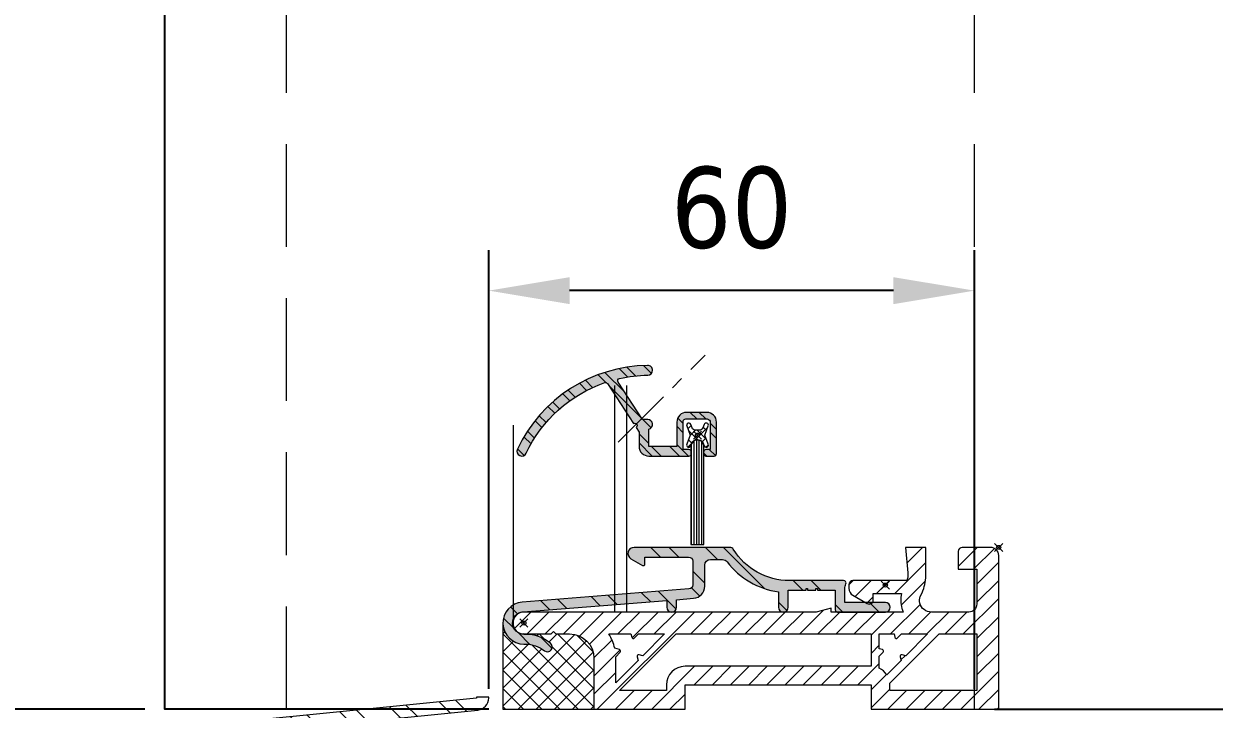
# Model space of a CAD drawing. Header units: millimetres. Extents: x -20000 to 230000, y -17405 to 24510.
# Drawn here: x 54967.6 to 55114.6, y -13906.3 to -13821.6 of the extents above; entities that cross this region are included whole.
import ezdxf

# ---------------------------------------------------------------- set-up
doc = ezdxf.new("R2010")
doc.units = ezdxf.units.MM
doc.header["$PDMODE"] = 35
doc.header["$PDSIZE"] = 0.5
doc.linetypes.add('AXES', pattern=[50.800000000000004, 31.75, -6.35, 6.35, -6.35])
doc.linetypes.add('CACHE', pattern=[9.524999999999999, 6.35, -3.175])
doc.layers.get('0').update_dxf_attribs({"lineweight": 13})
doc.layers.get('Defpoints').update_dxf_attribs({"true_color": 0xc2a584})
doc.layers.add('0 - Invisible', color=43, linetype='Continuous', lineweight=0, plot=False)
for name, color, linetype, lineweight in [('1 - Aluminium', 150, 'Continuous', 13), ('1 - Axe', 1, 'AXES', 0), ('1 - BETON', 251, 'Continuous', 25), ('1 - Cotation', 32, 'Continuous', 13), ('1 - INTERROMPU', 253, 'CACHE', 13), ('1 - Joint', 7, 'Continuous', 13), ('1 - Platre', 252, 'Continuous', 13), ('1 - PVC', 7, 'Continuous', 13), ('1 - Silicone', 40, 'Continuous', 13)]:
    doc.layers.add(name, color=color, linetype=linetype, lineweight=lineweight)
doc.layers.add('1 - Cache', color=7, linetype='Continuous', lineweight=0, true_color=0xffffff)
doc.styles.add('Texte Poralu', font='tahomabd.ttf')
doc.dimstyles.new('100 - 1000', dxfattribs={"dimtxt": 15, "dimasz": 15, "dimexe": 5, "dimexo": 2.5, "dimgap": 8, "dimtad": 1, "dimdec": 1, "dimtxsty": 'Texte Poralu', "dimcen": 10, "dimazin": 0, "dimtfac": 1, "dimtdec": 1, "dimtmove": 0, "dimatfit": 3, "dimfxl": 1, "dimarcsym": 0})
doc.dimstyles.new('30 - 1000', dxfattribs={"dimtxt": 10, "dimasz": 10, "dimexe": 5, "dimexo": 2.5, "dimgap": 5, "dimtad": 1, "dimdec": 1, "dimtxsty": 'Texte Poralu', "dimcen": 5, "dimazin": 0, "dimtfac": 1, "dimtdec": 1, "dimtmove": 0, "dimatfit": 3, "dimfxl": 1, "dimarcsym": 0})

# ---------------------------------------------------------------- blocks, each defined once
blk = doc.blocks.new('*D622')
at = {"layer": '1 - Cotation', "color": 0, "lineweight": -2, "transparency": 16777216}
for p, q in [((55030.50002455678, -12805.66835877718), (55350.00002455673, -12805.66835877718)), ((55345.00002455673, -12820.66835877718), (55345.00002455673, -13891.26779066062)), ((55087.50002455699, -13906.26779066062), (55350.00002455673, -13906.26779066062))]:
    blk.add_line(p, q, dxfattribs=at)
at = {"layer": '1 - Cotation', "color": 0, "transparency": 16777216}
for points in [[(55342.50002455673, -12820.66835877718), (55347.50002455673, -12820.66835877718), (55345.00002455673, -12805.66835877718)], [(55342.50002455673, -13891.26779066062), (55347.50002455673, -13891.26779066062), (55345.00002455673, -13906.26779066062)]]:
    blk.add_solid(points, dxfattribs=at)
at = {"layer": 'Defpoints', "color": 0, "transparency": 16777216}
for p in [(55028.00002455678, -12805.66835877718), (55085.00002455699, -13906.26779066062), (55345.00002455673, -13906.26779066062)]:
    blk.add_point(p, dxfattribs=at)
at = {"layer": '1 - Cotation', "color": 0, "transparency": 16777216, "insert": (55329.50002455673, -13355.96807471889), "char_height": 15, "attachment_point": 5, "rotation": 90, "style": 'Texte Poralu'}
blk.add_mtext('H', dxfattribs=at)
blk = doc.blocks.new('*U510')
at = {"layer": '1 - PVC'}
h = blk.add_hatch(dxfattribs=at)
h.set_pattern_fill('ANSI31', color=256, scale=0.5)
h.set_pattern_definition([(45, (-14881.66629587022, -22134.2231205837), (-1.122532015133644, 1.122532015133644), [])])
edge = h.paths.add_edge_path()
edge.add_line((0, 0), (0, 19))
edge.add_arc((-1, 19), 1, 0, 90)
edge.add_line((-1, 20), (-4.5, 20))
edge.add_arc((-4.500000000000909, 19.49999999999909), 0.5000000000009095, 89.99999999989578, 179.9999999998958)
edge.add_line((-5.000000000001819, 19.5), (-5.000000000001819, 17.29999999999927))
edge.add_line((-5.000000000001819, 17.29999999999927), (-2.700000000000728, 17.29999999999927))
edge.add_line((-2.700000000000728, 17.29999999999927), (-2.700000000000728, 13))
edge.add_arc((-3.700000000000728, 13), 1, -90, 0, ccw=False)
edge.add_line((-3.700000000000728, 12), (-8.311321888264501, 12))
edge.add_arc((-8.311321888265647, 13.50000000000042), 1.500000000000423, 195.7910797734419, 270.00000000004377, ccw=False)
edge.add_arc((-8.600000000001454, 13.41836086841853), 1.199999999999096, 154.9999999998792, 195.7910797733265, ccw=False)
edge.add_line((-9.687569344443546, 13.92550278250928), (-9.468461064816438, 14.39538200450988))
edge.add_arc((-13.99999999999867, 16.50847331321242), 4.999999999998673, 335.0000000000051, 360.0000000000121)
edge.add_line((-9, 16.50847331321347), (-9, 20))
edge.add_line((-9, 20), (-11.50000000000182, 20))
edge.add_line((-11.50000000000182, 20), (-11.22548085396193, 16.86223180263551))
edge.add_arc((-13.71596759919389, 16.64434244576804), 2.500000000002447, -17.321731380434073, 4.999999999956515, ccw=False)
edge.add_line((-11.32934774604655, 15.89999999999782), (-18.00000000000182, 15.89999999999782))
edge.add_arc((-18.00000000000182, 15.39999999999782), 0.5, 90, 180)
edge.add_line((-18.50000000000182, 15.39999999999782), (-18.50000000000182, 14.94337567297407))
edge.add_arc((-17.50000000000079, 14.94337567296957), 1.000000000001027, 179.9999999997419, 239.999999999966)
edge.add_line((-18.00000000000182, 14.07735026918454), (-16.25000000000909, 13.06698729810523))
edge.add_arc((-16.00000000000978, 13.49999999999864), 0.5000000000006858, 240.0000000001361, 360.0000000001559)
edge.add_line((-15.50000000000909, 13.5), (-15.50000000000909, 14.29999999999927))
edge.add_line((-15.50000000000909, 14.29999999999927), (-11.98713927107747, 14.29999999999927))
edge.add_arc((-8.60000000000309, 13.4183608684207), 3.499999999997839, 165.4102109208336, 195.7910797734453)
edge.add_arc((-8.311321888269568, 13.50000000000161), 3.7999999999967, 195.7910797734765, 203.2495625906344)
edge.add_line((-11.8027399382845, 12), (-14.99612715895091, 12))
edge.add_line((-14.99612715895091, 12), (-16.19612715895164, 12))
edge.add_line((-16.19612715895164, 12), (-20.70000000000073, 12))
edge.add_line((-20.70000000000073, 12), (-20.70000000000073, 12.4960407087674))
edge.add_line((-20.70000000000073, 12.4960407087674), (-22.55124912775864, 12))
edge.add_line((-22.55124912775864, 12), (-24.41727453154635, 12))
edge.add_line((-24.41727453154635, 12), (-53.00000000000182, 12))
edge.add_line((-53.00000000000182, 12), (-58.64999999999964, 12))
edge.add_arc((-58.64999999999873, 10.64999999999873), 1.350000000001273, 90.00000000003861, 180.0000000000386)
edge.add_arc((-58.65000000000101, 10.64999999999827), 1.349999999998992, 180.0000000000191, 270.0000000000582)
edge.add_line((-58.64999999999964, 9.299999999999272), (-55.30000000000109, 9.299999999999272))
edge.add_line((-55.30000000000109, 9.299999999999272), (-55, 9.599999999998545))
edge.add_line((-55, 9.599999999998545), (-54.70000000000073, 9.299999999999272))
edge.add_line((-54.70000000000073, 9.299999999999272), (-53.00000000000182, 9.299999999999272))
edge.add_arc((-53.00000000000216, 6.299999999998931), 3.000000000000341, 6.480149750132114e-12, 89.99999999999352, ccw=False)
edge.add_line((-50.00000000000182, 6.299999999999272), (-50, 0))
edge.add_line((-50, 0), (-38.75, 0))
edge.add_line((-38.75, 0), (-38.75, 3))
edge.add_line((-38.75, 3), (-15.75366354532889, 3))
edge.add_line((-15.75366354532889, 3), (-15.75366354532889, 0))
edge.add_line((-15.75366354532889, 0), (0, 0))
edge = h.paths.add_edge_path(flags=16)
edge.add_arc((-38.75000000000091, 2.999999999999091), 2.300000000000182, 89.99999999997735, 179.9999999999773)
edge.add_line((-41.05000000000109, 3), (-41.05000000000109, 2.299999999999272))
edge.add_line((-41.05000000000109, 2.299999999999272), (-46.86091270347788, 2.299999999999272))
edge.add_line((-46.86091270347788, 2.299999999999272), (-39.86091270347788, 9.299999999999272))
edge.add_line((-39.86091270347788, 9.299999999999272), (-15.75366354532889, 9.299999999999272))
edge.add_line((-15.75366354532889, 9.299999999999272), (-15.75366354532889, 5.299999999999272))
edge.add_line((-15.75366354532889, 5.299999999999272), (-38.75, 5.299999999999272))
edge = h.paths.add_edge_path(flags=16)
edge.add_line((-12.48695457369467, 8.80917109188158), (-11.99612566557516, 9.299999999999272))
edge.add_line((-11.99612566557516, 9.299999999999272), (-8.778789811178285, 9.299999999999272))
edge.add_line((-8.778789811178285, 9.299999999999272), (-11.48045287493005, 6.598336936247506))
edge.add_line((-11.48045287493005, 6.598336936247506), (-11.92659490358892, 6.717880332536879))
edge.add_arc((-11.97835871261077, 6.524695167279332), 0.2000000000000906, 74.99999999960788, 195.0000000003919)
edge.add_line((-12.17154387786832, 6.472931358257483), (-12.05200048158076, 6.026789329596795))
edge.add_line((-12.05200048158076, 6.026789329596795), (-13.82527213435969, 4.253517676817864))
edge.add_arc((-15.75366354532898, 2.999999999996012), 2.300000000001078, 33.02518883844211, 64.22853825951026)
edge.add_line((-14.75366354533071, 5.071231517718843), (-14.75366354533071, 6.542462120243727))
edge.add_line((-14.75366354533071, 6.542462120243727), (-14.26283463721302, 7.033291028361418))
edge.add_arc((-14.40425599345008, 7.174712384599895), 0.2000000000006509, 314.9999999997134, 435.0000000004596)
edge.add_line((-14.35249218443096, 7.367897549858753), (-14.75366354533071, 7.475391092040809))
edge.add_line((-14.75366354533071, 7.475391092040809), (-14.75366354533071, 9.299999999999272))
edge.add_line((-14.75366354533071, 9.299999999999272), (-12.92905463737225, 9.299999999999272))
edge.add_line((-12.92905463737225, 9.299999999999272), (-12.82156109519201, 8.89882863909952))
edge.add_arc((-12.62837592993297, 8.950592448119313), 0.2000000000009969, 194.9999999997125, 315.0000000001148)
edge = h.paths.add_edge_path(flags=16)
edge.add_line((-44.98329102836578, 8.80917109188158), (-44.49246212024809, 9.299999999999272))
edge.add_line((-44.49246212024809, 9.299999999999272), (-41.27512626585121, 9.299999999999272))
edge.add_line((-41.27512626585121, 9.299999999999272), (-43.97678932960116, 6.598336936247506))
edge.add_line((-43.97678932960116, 6.598336936247506), (-44.42293135826185, 6.717880332536879))
edge.add_arc((-44.47469516728375, 6.524695167279382), 0.2000000000000555, 74.99999999959043, 195.0000000004094)
edge.add_line((-44.66788033254124, 6.472931358257483), (-44.54833693625187, 6.026789329596795))
edge.add_line((-44.54833693625187, 6.026789329596795), (-47.30000000000109, 3.275126265849394))
edge.add_line((-47.30000000000109, 3.275126265849394), (-47.30000000000109, 6.299999999999272))
edge.add_arc((-52.99999999994009, 6.300000000003222), 5.699999999938996, 359.9999999999603, 361.9033469614453)
edge.add_line((-47.30314481847745, 6.489317301766278), (-46.75917109188413, 7.033291028361418))
edge.add_arc((-46.90059244812204, 7.174712384599667), 0.2000000000010911, 314.999999999932, 435.0000000002411)
edge.add_line((-46.84882863910207, 7.367897549858753), (-47.43306752642457, 7.524443887905363))
edge.add_arc((-53.00000000000403, 6.300000000000891), 5.70000000000177, 12.40465739963174, 31.75686385926699)
edge.add_line((-48.15335167357989, 9.299999999999272), (-45.42539109204336, 9.299999999999272))
edge.add_line((-45.42539109204336, 9.299999999999272), (-45.31789754986312, 8.89882863909952))
edge.add_arc((-45.12471238460408, 8.950592448119313), 0.2000000000009987, 194.9999999997123, 315.0000000001144)
h.paths.add_polyline_path([(-13.45366354532962, 2.299999999999272), (-13.45366354532962, 3.210912703474605), (-7.36457624880677, 9.299999999999272), (-2.700000000000728, 9.299999999999272), (-2.700000000000728, 2.299999999999272)], flags=16)
at = {"layer": '0 - Invisible'}
for p in [(0, 20), (-14, 15.34371396201459), (-58.64999999999873, 10.64999999999873)]:
    blk.add_point(p, dxfattribs=at)
at = {"layer": '1 - PVC'}
blk.add_lwpolyline([(0, 0), (0, 19, 0.414213562373095), (-1, 20), (-4.5, 20, 0.414213562373095), (-5.000000000001819, 19.5), (-5.000000000001819, 17.29999999999927), (-2.700000000000728, 17.29999999999927), (-2.700000000000728, 13, -0.414213562373095), (-3.700000000000728, 12), (-8.311321888264501, 12, -0.3356092712836038), (-9.754712446941994, 13.0918043421043, -0.1798882176655349), (-9.687569344443546, 13.92550278250928), (-9.468461064816438, 14.39538200450988, 0.1095178116832723), (-9, 16.50847331321347), (-9, 20), (-11.50000000000182, 20), (-11.22548085396193, 16.86223180263551, -0.09770607425652784), (-11.32934774604655, 15.89999999999782), (-18.00000000000182, 15.89999999999782, 0.414213562373095), (-18.50000000000182, 15.39999999999782), (-18.50000000000182, 14.94337567297407, 0.2679491924321712), (-18.00000000000182, 14.07735026918454), (-16.25000000000909, 13.06698729810523, 0.5773502691897413), (-15.50000000000909, 13.5), (-15.50000000000909, 14.29999999999927), (-11.98713927107747, 14.29999999999927, 0.1333435268768626), (-11.96791130357815, 12.4659043333304, 0.0325552644632953), (-11.8027399382845, 12), (-14.99612715895091, 12), (-16.19612715895164, 12), (-20.70000000000073, 12), (-20.70000000000073, 12.4960407087674), (-22.55124912775864, 12), (-24.41727453154635, 12), (-53.00000000000182, 12), (-58.64999999999964, 12, 0.414213562373095), (-60, 10.64999999999782, 0.4142135623732948), (-58.64999999999964, 9.299999999999272), (-55.30000000000109, 9.299999999999272), (-55, 9.599999999998545), (-54.70000000000073, 9.299999999999272), (-53.00000000000182, 9.299999999999272, -0.4142135623730284), (-50.00000000000182, 6.299999999999272), (-50, 0), (-38.75, 0), (-38.75, 3), (-15.75366354532889, 3), (-15.75366354532889, 0), (0, 0)], format="xyb", dxfattribs=at)
for points in [[(-44.98329102836578, 8.80917109188158), (-44.49246212024809, 9.299999999999272), (-41.27512626585121, 9.299999999999272), (-43.97678932960116, 6.598336936247506), (-44.42293135826185, 6.717880332536879, 0.5773502691943897), (-44.66788033254124, 6.472931358257483), (-44.54833693625187, 6.026789329596795), (-47.30000000000109, 3.275126265849394), (-47.30000000000109, 6.299999999999272, 0.008305108761359516), (-47.30314481847745, 6.489317301766278), (-46.75917109188413, 7.033291028361418, 0.5773502691914185), (-46.84882863910207, 7.367897549858753), (-47.43306752642457, 7.524443887905363, 0.08464119252194059), (-48.15335167357989, 9.299999999999272), (-45.42539109204336, 9.299999999999272), (-45.31789754986312, 8.89882863909952, 0.5773502691919643)], [(-38.75, 5.299999999999272, 0.414213562373095), (-41.05000000000109, 3), (-41.05000000000109, 2.299999999999272), (-46.86091270347788, 2.299999999999272), (-39.86091270347788, 9.299999999999272), (-15.75366354532889, 9.299999999999272), (-15.75366354532889, 5.299999999999272)], [(-12.48695457369467, 8.80917109188158), (-11.99612566557516, 9.299999999999272), (-8.778789811178285, 9.299999999999272), (-11.48045287493005, 6.598336936247506), (-11.92659490358892, 6.717880332536879, 0.5773502691941863), (-12.17154387786832, 6.472931358257483), (-12.05200048158076, 6.026789329596795), (-13.82527213435969, 4.253517676817864, 0.1369978495083751), (-14.75366354533071, 5.071231517718843), (-14.75366354533071, 6.542462120243727), (-14.26283463721302, 7.033291028361418, 0.5773502691939694), (-14.35249218443096, 7.367897549858753), (-14.75366354533071, 7.475391092040809), (-14.75366354533071, 9.299999999999272), (-12.92905463737225, 9.299999999999272), (-12.82156109519201, 8.89882863909952, 0.5773502691919643)]]:
    blk.add_lwpolyline(points, format="xyb", close=True, dxfattribs=at)
blk.add_lwpolyline([(-13.45366354532962, 2.299999999999272), (-13.45366354532962, 3.210912703474605), (-7.36457624880677, 9.299999999999272), (-2.700000000000728, 9.299999999999272), (-2.700000000000728, 2.299999999999272)], close=True, dxfattribs=at)
blk = doc.blocks.new('*U511')
at = {"layer": '1 - Aluminium'}
h = blk.add_hatch(dxfattribs=at)
h.set_pattern_fill('ANSI32', color=256, scale=0.5, angle=90)
h.set_pattern_definition([(135, (0, 0), (-3.367596045400933, -3.367596045400933), []), (135, (1.374705833063877e-16, 2.245065), (-3.367596045400933, -3.367596045400933), [])])
edge = h.paths.add_edge_path()
edge.add_arc((32.79999999999828, 13.40000000000288), 8.149999999999242, 211.7363660144763, 270.0000000000197, ccw=False)
edge.add_arc((25.44337033689984, 8.850000000002257), 0.4999999999999251, 31.73636601425047, 89.99999999982697)
edge.add_line((25.44337033690135, 9.350000000002183), (13.60000000000036, 9.350000000001273))
edge.add_arc((13.60000000000042, 8.60000000000075), 0.750000000000524, 90.0000000000046, 240.0000000000178)
edge.add_line((13.22500000000036, 7.95048094716185), (14.65000000000146, 7.12775681356743))
edge.add_arc((14.75000000000132, 7.300961894323708), 0.1999999999994055, 239.9999999999459, 359.9999999998934)
edge.add_line((14.95000000000073, 7.300961894323336), (14.95000000000073, 8.150000000000546))
edge.add_line((14.95000000000073, 8.150000000000546), (20.35000000000036, 8.150000000000546))
edge.add_arc((20.35000000000036, 7.650000000000546), 0.5, 0, 90, ccw=False)
edge.add_line((20.85000000000036, 7.650000000000546), (20.85000000000036, 4.711165549178077))
edge.add_arc((20.35000000000027, 4.711165549178679), 0.5000000000000888, 274.4999999999281, 359.999999999931, ccw=False)
edge.add_line((20.38922954786358, 4.212706882311977), (-0.2039936488909007, 2.591985067706446))
edge.add_arc((1.604522070763892e-12, -2.154006140120401e-14), 2.600000000000342, 94.50000000000182, 270.0000000000047)
edge.add_line((1.818989403545856e-12, -2.600000000000364), (0.1691576391185663, -2.600000000001273))
edge.add_arc((0.1691576391193663, -6.399999999998393), 3.799999999997119, 51.63667647311962, 90.00000000001211, ccw=False)
edge.add_arc((2.900000000000544, -2.949999999999817), 0.5999999999998415, 231.6366764730626, 411.6366764730624)
edge.add_arc((0.1691576391181322, -6.400000000001317), 4.999999999999861, 51.63667647311559, 89.99999999999503)
edge.add_line((0.1691576391185663, -1.400000000001455), (1.818989403545856e-12, -1.400000000000546))
edge.add_arc((1.317328190975076e-12, 1.666895788066114e-14), 1.400000000000562, 94.50000000003058, 270.0000000000205, ccw=False)
edge.add_line((-0.1098427340184571, 1.395684267226898), (17.65000000000146, 2.79341420333094))
edge.add_line((17.65000000000146, 2.79341420333094), (17.65000000000146, 1.950000000000728))
edge.add_arc((18.25000000000182, 1.950000000000728), 0.6000000000003638, 180, 360)
edge.add_line((18.85000000000218, 1.950000000000728), (18.85000000000218, 2.887856251520134))
edge.add_line((18.85000000000218, 2.887856251520134), (20.96768864359183, 3.05452196229453))
edge.add_arc((20.85000000000033, 4.549897962894276), 1.500000000000033, 274.4999999999895, 359.9999999999795)
edge.add_line((22.35000000000036, 4.549897962893738), (22.35000000000036, 7.150000000000546))
edge.add_arc((23.05000000000101, 7.150000000000626), 0.7000000000006494, 89.99999999999358, 180.0000000000065, ccw=False)
edge.add_line((23.05000000000109, 7.850000000001273), (24.5501515165397, 7.850000000000364))
edge.add_arc((24.55015151654059, 7.149999999998903), 0.7000000000014603, 37.14719319513648, 90.0000000000727, ccw=False)
edge.add_arc((32.79999999999986, 13.40000000000278), 9.650000000002581, 217.1471931950963, 261.9581501507603)
edge.add_line((31.45000000000073, 3.844896651527051), (31.45000000000073, 1.950000000000728))
edge.add_arc((32.05000000000018, 1.950000000000728), 0.5999999999994543, 180, 360)
edge.add_line((32.64999999999964, 1.950000000000728), (32.65000000000146, 4.050000000001091))
edge.add_line((32.65000000000146, 4.050000000001091), (34.85000000000036, 4.050000000001091))
edge.add_line((34.85000000000036, 4.050000000001091), (34.85000000000036, 4.25))
edge.add_line((34.85000000000036, 4.25), (35.04999999999927, 4.25))
edge.add_line((35.04999999999927, 4.25), (35.04999999999927, 4.050000000001091))
edge.add_line((35.04999999999927, 4.050000000001091), (36.04999999999927, 4.050000000001091))
edge.add_line((36.04999999999927, 4.050000000001091), (36.04999999999927, 4.25))
edge.add_line((36.04999999999927, 4.25), (36.25, 4.25))
edge.add_line((36.25, 4.25), (36.25, 4.050000000001091))
edge.add_line((36.25, 4.050000000001091), (38.44999999999891, 4.050000000001091))
edge.add_line((38.44999999999891, 4.050000000001091), (38.44999999999891, 1.650000000000546))
edge.add_arc((38.74999999999773, 1.650000000001), 0.2999999999988177, 180.0000000000869, 270.0000000000868)
edge.add_line((38.74999999999818, 1.350000000002183), (44.64999999999782, 1.350000000000364))
edge.add_arc((44.64999999999782, 1.950000000000728), 0.6000000000003638, 270, 450)
edge.add_line((44.64999999999782, 2.550000000001091), (39.64999999999782, 2.550000000001091))
edge.add_line((39.64999999999782, 2.550000000001091), (39.64999999999782, 4.25))
edge.add_arc((41.14999999999966, 4.249999999997807), 1.500000000001847, 157.1146195237552, 179.9999999999162, ccw=False)
edge.add_arc((39.49168760482134, 4.950000000000302), 0.299999999999701, 337.1146195238804, 450.0000000000678)
edge.add_line((39.49168760482098, 5.25), (32.80000000000109, 5.250000000003638))
at = {"layer": '1 - Cache'}
h = blk.add_hatch(color=256, dxfattribs=at)
h.dxf.hatch_style = 1
edge = h.paths.add_edge_path()
edge.add_arc((32.79999999999828, 13.40000000000288), 8.149999999999242, 211.7363660144763, 270.0000000000197, ccw=False)
edge.add_arc((25.44337033689984, 8.850000000002257), 0.4999999999999251, 31.73636601425047, 89.99999999982697)
edge.add_line((25.44337033690135, 9.350000000002183), (13.60000000000036, 9.350000000001273))
edge.add_arc((13.60000000000042, 8.60000000000075), 0.750000000000524, 90.0000000000046, 240.0000000000178)
edge.add_line((13.22500000000036, 7.95048094716185), (14.65000000000146, 7.12775681356743))
edge.add_arc((14.75000000000132, 7.300961894323708), 0.1999999999994055, 239.9999999999459, 359.9999999998934)
edge.add_line((14.95000000000073, 7.300961894323336), (14.95000000000073, 8.150000000000546))
edge.add_line((14.95000000000073, 8.150000000000546), (20.35000000000036, 8.150000000000546))
edge.add_arc((20.35000000000036, 7.650000000000546), 0.5, 0, 90, ccw=False)
edge.add_line((20.85000000000036, 7.650000000000546), (20.85000000000036, 4.711165549178077))
edge.add_arc((20.35000000000027, 4.711165549178679), 0.5000000000000888, 274.4999999999281, 359.999999999931, ccw=False)
edge.add_line((20.38922954786358, 4.212706882311977), (-0.2039936488909007, 2.591985067706446))
edge.add_arc((1.604522070763892e-12, -2.154006140120401e-14), 2.600000000000342, 94.50000000000182, 270.0000000000047)
edge.add_line((1.818989403545856e-12, -2.600000000000364), (0.1691576391185663, -2.600000000001273))
edge.add_arc((0.1691576391193663, -6.399999999998393), 3.799999999997119, 51.63667647311962, 90.00000000001211, ccw=False)
edge.add_arc((2.900000000000544, -2.949999999999817), 0.5999999999998415, 231.6366764730626, 411.6366764730624)
edge.add_arc((0.1691576391181322, -6.400000000001317), 4.999999999999861, 51.63667647311559, 89.99999999999503)
edge.add_line((0.1691576391185663, -1.400000000001455), (1.818989403545856e-12, -1.400000000000546))
edge.add_arc((1.317328190975076e-12, 1.666895788066114e-14), 1.400000000000562, 94.50000000003058, 270.0000000000205, ccw=False)
edge.add_line((-0.1098427340184571, 1.395684267226898), (17.65000000000146, 2.79341420333094))
edge.add_line((17.65000000000146, 2.79341420333094), (17.65000000000146, 1.950000000000728))
edge.add_arc((18.25000000000182, 1.950000000000728), 0.6000000000003638, 180, 360)
edge.add_line((18.85000000000218, 1.950000000000728), (18.85000000000218, 2.887856251520134))
edge.add_line((18.85000000000218, 2.887856251520134), (20.96768864359183, 3.05452196229453))
edge.add_arc((20.85000000000033, 4.549897962894276), 1.500000000000033, 274.4999999999895, 359.9999999999795)
edge.add_line((22.35000000000036, 4.549897962893738), (22.35000000000036, 7.150000000000546))
edge.add_arc((23.05000000000101, 7.150000000000626), 0.7000000000006494, 89.99999999999358, 180.0000000000065, ccw=False)
edge.add_line((23.05000000000109, 7.850000000001273), (24.5501515165397, 7.850000000000364))
edge.add_arc((24.55015151654059, 7.149999999998903), 0.7000000000014603, 37.14719319513648, 90.0000000000727, ccw=False)
edge.add_arc((32.79999999999986, 13.40000000000278), 9.650000000002581, 217.1471931950963, 261.9581501507603)
edge.add_line((31.45000000000073, 3.844896651527051), (31.45000000000073, 1.950000000000728))
edge.add_arc((32.05000000000018, 1.950000000000728), 0.5999999999994543, 180, 360)
edge.add_line((32.64999999999964, 1.950000000000728), (32.65000000000146, 4.050000000001091))
edge.add_line((32.65000000000146, 4.050000000001091), (34.85000000000036, 4.050000000001091))
edge.add_line((34.85000000000036, 4.050000000001091), (34.85000000000036, 4.25))
edge.add_line((34.85000000000036, 4.25), (35.04999999999927, 4.25))
edge.add_line((35.04999999999927, 4.25), (35.04999999999927, 4.050000000001091))
edge.add_line((35.04999999999927, 4.050000000001091), (36.04999999999927, 4.050000000001091))
edge.add_line((36.04999999999927, 4.050000000001091), (36.04999999999927, 4.25))
edge.add_line((36.04999999999927, 4.25), (36.25, 4.25))
edge.add_line((36.25, 4.25), (36.25, 4.050000000001091))
edge.add_line((36.25, 4.050000000001091), (38.44999999999891, 4.050000000001091))
edge.add_line((38.44999999999891, 4.050000000001091), (38.44999999999891, 1.650000000000546))
edge.add_arc((38.74999999999773, 1.650000000001), 0.2999999999988177, 180.0000000000869, 270.0000000000868)
edge.add_line((38.74999999999818, 1.350000000002183), (44.64999999999782, 1.350000000000364))
edge.add_arc((44.64999999999782, 1.950000000000728), 0.6000000000003638, 270, 450)
edge.add_line((44.64999999999782, 2.550000000001091), (39.64999999999782, 2.550000000001091))
edge.add_line((39.64999999999782, 2.550000000001091), (39.64999999999782, 4.25))
edge.add_arc((41.14999999999966, 4.249999999997807), 1.500000000001847, 157.1146195237552, 179.9999999999162, ccw=False)
edge.add_arc((39.49168760482134, 4.950000000000302), 0.299999999999701, 337.1146195238804, 450.0000000000678)
edge.add_line((39.49168760482098, 5.25), (32.80000000000109, 5.250000000003638))
at = {"layer": '0 - Invisible'}
blk.add_point((0, 0), dxfattribs=at)
at = {"layer": '1 - Aluminium'}
blk.add_lwpolyline([(32.80000000000109, 5.250000000003638, -0.2598452073072476), (25.86860904575042, 9.113005780347521, 0.2598452073074014), (25.44337033690135, 9.350000000002183), (13.60000000000036, 9.350000000001273, 0.767326987979052), (13.22500000000036, 7.95048094716185), (14.65000000000146, 7.12775681356743, 0.5773502691893215), (14.95000000000073, 7.300961894323336), (14.95000000000073, 8.150000000000546), (20.35000000000036, 8.150000000000546, -0.414213562373095), (20.85000000000036, 7.650000000000546), (20.85000000000036, 4.711165549178077, -0.3913924554631051), (20.38922954786358, 4.212706882311977), (-0.2039936488909007, 2.591985067706446, 0.961481451595353), (1.818989403545856e-12, -2.600000000000364), (0.1691576391185663, -2.600000000001273, -0.168972734816684), (2.527612405334366, -3.420454545454049, 0.9999999999999972), (3.272387594666725, -2.479545454545587, 0.1689727348166255), (0.1691576391185663, -1.400000000001455), (1.818989403545856e-12, -1.400000000000546, -0.9614814515952432), (-0.1098427340184571, 1.395684267226898), (17.65000000000146, 2.79341420333094), (17.65000000000146, 1.950000000000728, 0.9999999999999999), (18.85000000000218, 1.950000000000728), (18.85000000000218, 2.887856251520134), (20.96768864359183, 3.05452196229453, 0.3913924554630396), (22.35000000000036, 4.549897962893738), (22.35000000000036, 7.150000000000546, -0.4142135623731616), (23.05000000000109, 7.850000000001273), (24.5501515165397, 7.850000000000364, -0.2347909844423889), (25.1081122835385, 7.572705314009909, 0.1980550156112587), (31.45000000000073, 3.844896651527051), (31.45000000000073, 1.950000000000728, 0.9999999999999999), (32.64999999999964, 1.950000000000728), (32.65000000000146, 4.050000000001091), (34.85000000000036, 4.050000000001091), (34.85000000000036, 4.25), (35.04999999999927, 4.25), (35.04999999999927, 4.050000000001091), (36.04999999999927, 4.050000000001091), (36.04999999999927, 4.25), (36.25, 4.25), (36.25, 4.050000000001091), (38.44999999999891, 4.050000000001091), (38.44999999999891, 1.650000000000546, 0.414213562373095), (38.74999999999818, 1.350000000002183), (44.64999999999782, 1.350000000000364, 0.9999999999999999), (44.64999999999782, 2.550000000001091), (39.64999999999782, 2.550000000001091), (39.64999999999782, 4.25, -0.1001895376128273), (39.76807300401742, 4.83333333333394, 0.5366750419290878), (39.49168760482098, 5.25)], format="xyb", close=True, dxfattribs=at)
blk = doc.blocks.new('*U512')
at = {"layer": '1 - Joint'}
h = blk.add_hatch(dxfattribs=at)
h.set_pattern_fill('ANSI37', color=256, scale=0.25)
h.set_pattern_definition([(45, (0, 0), (-0.561266007566822, 0.5612660075668221), []), (135, (0, 0), (-0.5612660075668221, -0.561266007566822), [])])
edge = h.paths.add_edge_path()
edge.add_arc((-0.2063680960695958, -1.099999999999985), 0.4999999999993847, 90.00000000004741, 159.1297933032639, ccw=False)
edge.add_line((-0.2063680960700092, -0.6000000000006), (0.2063680960682452, -0.6000000000006))
edge.add_arc((0.2063680960680197, -1.099999999999838), 0.4999999999992379, 20.870206696752405, 89.99999999997408, ccw=False)
edge.add_line((0.6735630203902749, -0.9218739135140002), (0.8277147408653311, -1.32618808670305))
edge.add_arc((1.079999999999962, -1.230000000000387), 0.270000000000272, 200.8702066967676, 380.8702066967763)
edge.add_line((1.332285259134578, -1.133811913297686), (0.8999999999987542, -4.636291350834654e-13))
edge.add_line((0.8999999999987542, -4.636291350834654e-13), (1.332285259134578, 1.133811913296986))
edge.add_arc((1.079999999999949, 1.229999999999539), 0.2700000000002314, 339.129793303254, 519.1297933032471)
edge.add_line((0.8277147408653311, 1.326188086702123), (0.6735630203902749, 0.9218739135133003))
edge.add_arc((0.2063680960677191, 1.099999999998868), 0.4999999999994226, 270.0000000000603, 339.1297933032888, ccw=False)
edge.add_line((0.2063680960682452, 0.5999999999994454), (-0.2063680960700092, 0.5999999999996728))
edge.add_arc((-0.2063680960696164, 1.099999999999028), 0.4999999999993547, 200.8702066967337, 269.99999999995504, ccw=False)
edge.add_line((-0.6735630203920389, 0.9218739135133003), (-0.8277147408670951, 1.326188086702123))
edge.add_arc((-1.080000000000811, 1.229999999999444), 0.2699999999994223, 20.87020669683997, 200.8702066968415)
edge.add_line((-1.332285259134523, 1.133811913296759), (-0.9000000000005182, -4.636291350834654e-13))
edge.add_line((-0.9000000000005182, -4.636291350834654e-13), (-1.332285259134523, -1.133811913297686))
edge.add_arc((-1.080000000000803, -1.230000000000353), 0.2699999999994223, 159.1297933031628, 339.1297933031557)
edge.add_line((-0.8277147408670951, -1.32618808670305), (-0.6735630203920389, -0.9218739135142275))
at = {"layer": '1 - Platre'}
h = blk.add_hatch(dxfattribs=at)
h.set_pattern_fill('ANSI31', color=256, scale=0.1, angle=45)
h.set_pattern_definition([(90, (0, 0), (-0.3175, 5.551115123125783e-17), [])])
edge = h.paths.add_edge_path()
edge.add_line((-0.8000000000001544, -1.400000000000555), (-0.8000000000001544, -13.50000000000046))
edge.add_line((-0.8000000000001544, -13.50000000000046), (0.7999999999983904, -13.50000000000046))
edge.add_line((0.7999999999983904, -13.50000000000046), (0.7999999999991181, -1.400000000000555))
edge.add_arc((-5.181410855925606e-13, -1.400000000000555), 0.7999999999996362, 1.590277340732482e-14, 180)
at = {"layer": '1 - Joint'}
blk.add_lwpolyline([(-0.6735630203920389, -0.9218739135142275, -0.3111292957930281), (-0.2063680960700092, -0.6000000000006), (0.2063680960682452, -0.6000000000006, -0.3111292957930531), (0.6735630203902749, -0.9218739135140002), (0.8277147408653311, -1.32618808670305, 1.000000000000075), (1.332285259134578, -1.133811913297686), (0.8999999999987542, -4.636291350834654e-13), (1.332285259134578, 1.133811913296986, 0.9999999999999392), (0.8277147408653311, 1.326188086702123), (0.6735630203902749, 0.9218739135133003, -0.3111292957930854), (0.2063680960682452, 0.5999999999994454), (-0.2063680960700092, 0.5999999999996728, -0.3111292957930507), (-0.6735630203920389, 0.9218739135133003), (-0.8277147408670951, 1.326188086702123, 1.000000000000013), (-1.332285259134523, 1.133811913296759), (-0.9000000000005182, -4.636291350834654e-13), (-1.332285259134523, -1.133811913297686, 0.9999999999999388), (-0.8277147408670951, -1.32618808670305)], format="xyb", close=True, dxfattribs=at)
at = {"layer": '1 - Platre'}
blk.add_lwpolyline([(-0.8000000000001544, -1.400000000000555), (-0.8000000000001544, -13.50000000000046), (0.7999999999983904, -13.50000000000046), (0.7999999999991181, -1.400000000000555, 0.9999999999999999)], format="xyb", close=True, dxfattribs=at)
blk = doc.blocks.new('*U513')
at = {"layer": '1 - Aluminium'}
h = blk.add_hatch(dxfattribs=at)
h.set_pattern_fill('ANSI32', color=256, scale=0.25, angle=90)
h.set_pattern_definition([(135, (46.2309668601691, -31.41147980295035), (-1.683798022700467, -1.683798022700466), []), (135, (46.2309668601691, -30.28894730295035), (-1.683798022700467, -1.683798022700466), [])])
edge = h.paths.add_edge_path()
edge.add_arc((-2.901947813565884, -7.999922454581274), 16.80000000002234, 90.65217238196323, 102.60432026857302, ccw=False)
edge.add_arc((-3.100000000000516, 9.398950363283813), 0.6000000000005307, 270.6521723818807, 359.9999999999399)
edge.add_arc((-3.100000000003031, 9.398950363280392), 0.6000000000030457, 2.666577044925476e-10, 90.65217238225944)
edge.add_arc((-2.901947813568928, -7.999922454559179), 18.0000000000004, 90.65217238196958, 154.8314286479211)
edge.add_arc((-18.64999999999902, -0.5999999999996068), 0.5999999999998122, 154.8314286479527, 334.8314286479527)
edge.add_arc((-2.901947813561344, -7.999922454568097), 16.80000000001143, 109.14825193893259, 154.8314286479023, ccw=False)
edge.add_arc((-8.31417182571895, 7.587182191344468), 0.2999999999991781, 32.99999999988768, 109.14825193877519, ccw=False)
edge.add_line((-8.06257065533569, 7.750573901848036), (-4.864267368072554, 2.825618726138089))
edge.add_arc((-4.70087565756798, 2.574017555754406), 0.3000000000000824, -56.99999999999528, 123.0000000000046, ccw=False)
edge.add_line((-4.537483947063407, 2.322416385370722), (-4.17128116382915, 1.758513549817614))
edge.add_line((-4.17128116382915, 1.758513549817614), (-4.171281163828425, 1.06581410364015e-13))
edge.add_arc((-2.971281163828287, -2.842170943040401e-14), 1.200000000000138, 179.9999999999936, 269.9999999999936)
edge.add_line((-2.971281163828422, -1.200000000000166), (2.000000000000767, -1.199999999999953))
edge.add_arc((2.000000000000419, -0.9000000000003325), 0.2999999999996206, 270.0000000000664, 360.0000000000665)
edge.add_line((2.30000000000004, -0.8999999999999844), (2.300000000000736, -0.7000000000001663))
edge.add_arc((2.000000000000661, -0.7000000000000597), 0.3000000000000753, 359.9999999999797, 449.9999999999797)
edge.add_line((2.000000000000767, -0.3999999999999844), (1.30000000000004, -0.3999999999999844))
edge.add_line((1.30000000000004, -0.3999999999999844), (1.300000000001098, 3.100000000000016))
edge.add_arc((1.600000000000978, 3.099999999999863), 0.2999999999998799, 89.99999999997078, 179.9999999999708, ccw=False)
edge.add_line((1.600000000001131, 3.399999999999743), (4.080764206354473, 3.400000000000013))
edge.add_arc((4.080764206385068, 4.599999999959216), 1.199999999959203, 269.9999999985392, 271.4258373221022)
edge.add_arc((4.123752409669891, 2.872920682781015), 0.5276142374926587, 25.492243954529613, 91.42583732360958, ccw=False)
edge.add_line((4.600000000001131, 3.100000000000016), (4.600000000001131, -0.3999999999999844))
edge.add_line((4.600000000001131, -0.3999999999999844), (4.100000000001131, -0.4000000000001975))
edge.add_arc((4.10000000000057, -0.7000000000007276), 0.3000000000005301, 89.9999999998928, 179.9999999998928)
edge.add_line((3.80000000000004, -0.7000000000001663), (3.800000000001177, -0.8999999999999844))
edge.add_arc((4.100000000001245, -0.900000000000098), 0.3000000000000682, 179.9999999999783, 269.9999999999783)
edge.add_line((4.100000000001131, -1.200000000000166), (5.100000000001131, -1.199999999999946))
edge.add_arc((5.100000000000787, -0.900000000000329), 0.299999999999617, 270.0000000000658, 360.0000000000658)
edge.add_line((5.400000000000404, -0.8999999999999844), (5.399999999999679, 3.000000000000107))
edge.add_arc((4.199999999999768, 3.000000000000014), 1.19999999999991, 4.410369158296406e-12, 90.0000000000044)
edge.add_line((4.199999999999676, 4.199999999999925), (1.699999999999676, 4.200000000000166))
edge.add_arc((1.700000000000252, 3.000000000000682), 1.199999999999484, 90.00000000002748, 180.0000000000275)
edge.add_line((0.5000000000007674, 3.000000000000107), (0.5000000000007674, 1.06581410364015e-13))
edge.add_line((0.5000000000007674, 1.06581410364015e-13), (-2.971281163828422, 1.06581410364015e-13))
edge.add_line((-2.971281163828422, 1.06581410364015e-13), (-2.971281163829488, 2.113969743772024))
edge.add_arc((-3.100000000001411, 2.699999999999882), 0.5999999999999518, 282.3880366590716, 450.0000000000005)
edge.add_line((-3.100000000001415, 3.299999999999834), (-3.741498217984514, 3.299999999999834))
edge.add_line((-3.741498217984514, 3.299999999999834), (-6.7541266416955, 7.939040958662467))
edge.add_arc((-6.502525471305677, 8.102432669163976), 0.3000000000035629, 102.60432026756098, 212.9999999988751, ccw=False)
at = {"layer": '1 - Cache'}
h = blk.add_hatch(color=256, dxfattribs=at)
h.dxf.hatch_style = 1
edge = h.paths.add_edge_path()
edge.add_arc((-2.901947813565884, -7.999922454581274), 16.80000000002234, 90.65217238196323, 102.60432026857302, ccw=False)
edge.add_arc((-3.100000000000516, 9.398950363283813), 0.6000000000005307, 270.6521723818807, 359.9999999999399)
edge.add_arc((-3.100000000003031, 9.398950363280392), 0.6000000000030457, 2.666577044925476e-10, 90.65217238225944)
edge.add_arc((-2.901947813568928, -7.999922454559179), 18.0000000000004, 90.65217238196958, 154.8314286479211)
edge.add_arc((-18.64999999999902, -0.5999999999996068), 0.5999999999998122, 154.8314286479527, 334.8314286479527)
edge.add_arc((-2.901947813561344, -7.999922454568097), 16.80000000001143, 109.14825193893259, 154.8314286479023, ccw=False)
edge.add_arc((-8.31417182571895, 7.587182191344468), 0.2999999999991781, 32.99999999988768, 109.14825193877519, ccw=False)
edge.add_line((-8.06257065533569, 7.750573901848036), (-4.864267368072554, 2.825618726138089))
edge.add_arc((-4.70087565756798, 2.574017555754406), 0.3000000000000824, -56.99999999999528, 123.0000000000046, ccw=False)
edge.add_line((-4.537483947063407, 2.322416385370722), (-4.17128116382915, 1.758513549817614))
edge.add_line((-4.17128116382915, 1.758513549817614), (-4.171281163828425, 1.06581410364015e-13))
edge.add_arc((-2.971281163828287, -2.842170943040401e-14), 1.200000000000138, 179.9999999999936, 269.9999999999936)
edge.add_line((-2.971281163828422, -1.200000000000166), (2.000000000000767, -1.199999999999953))
edge.add_arc((2.000000000000419, -0.9000000000003325), 0.2999999999996206, 270.0000000000664, 360.0000000000665)
edge.add_line((2.30000000000004, -0.8999999999999844), (2.300000000000736, -0.7000000000001663))
edge.add_arc((2.000000000000661, -0.7000000000000597), 0.3000000000000753, 359.9999999999797, 449.9999999999797)
edge.add_line((2.000000000000767, -0.3999999999999844), (1.30000000000004, -0.3999999999999844))
edge.add_line((1.30000000000004, -0.3999999999999844), (1.300000000001098, 3.100000000000016))
edge.add_arc((1.600000000000978, 3.099999999999863), 0.2999999999998799, 89.99999999997078, 179.9999999999708, ccw=False)
edge.add_line((1.600000000001131, 3.399999999999743), (4.080764206354473, 3.400000000000013))
edge.add_arc((4.080764206385068, 4.599999999959216), 1.199999999959203, 269.9999999985392, 271.4258373221022)
edge.add_arc((4.123752409669891, 2.872920682781015), 0.5276142374926587, 25.492243954529613, 91.42583732360958, ccw=False)
edge.add_line((4.600000000001131, 3.100000000000016), (4.600000000001131, -0.3999999999999844))
edge.add_line((4.600000000001131, -0.3999999999999844), (4.100000000001131, -0.4000000000001975))
edge.add_arc((4.10000000000057, -0.7000000000007276), 0.3000000000005301, 89.9999999998928, 179.9999999998928)
edge.add_line((3.80000000000004, -0.7000000000001663), (3.800000000001177, -0.8999999999999844))
edge.add_arc((4.100000000001245, -0.900000000000098), 0.3000000000000682, 179.9999999999783, 269.9999999999783)
edge.add_line((4.100000000001131, -1.200000000000166), (5.100000000001131, -1.199999999999946))
edge.add_arc((5.100000000000787, -0.900000000000329), 0.299999999999617, 270.0000000000658, 360.0000000000658)
edge.add_line((5.400000000000404, -0.8999999999999844), (5.399999999999679, 3.000000000000107))
edge.add_arc((4.199999999999768, 3.000000000000014), 1.19999999999991, 4.410369158296406e-12, 90.0000000000044)
edge.add_line((4.199999999999676, 4.199999999999925), (1.699999999999676, 4.200000000000166))
edge.add_arc((1.700000000000252, 3.000000000000682), 1.199999999999484, 90.00000000002748, 180.0000000000275)
edge.add_line((0.5000000000007674, 3.000000000000107), (0.5000000000007674, 1.06581410364015e-13))
edge.add_line((0.5000000000007674, 1.06581410364015e-13), (-2.971281163828422, 1.06581410364015e-13))
edge.add_line((-2.971281163828422, 1.06581410364015e-13), (-2.971281163829488, 2.113969743772024))
edge.add_arc((-3.100000000001411, 2.699999999999882), 0.5999999999999518, 282.3880366590716, 450.0000000000005)
edge.add_line((-3.100000000001415, 3.299999999999834), (-3.741498217984514, 3.299999999999834))
edge.add_line((-3.741498217984514, 3.299999999999834), (-6.7541266416955, 7.939040958662467))
edge.add_arc((-6.502525471305677, 8.102432669163976), 0.3000000000035629, 102.60432026756098, 212.9999999988751, ccw=False)
at = {"layer": '0 - Invisible'}
blk.add_point((3.050000000000498, 1.384848484849067), dxfattribs=at)
at = {"layer": '1 - Aluminium'}
blk.add_lwpolyline([(-6.567990519623656, 8.395202762327301, -0.05219841386870364), (-3.093170614262228, 8.798989231633541, 0.410883605136349), (-2.499999999999986, 9.398950363283184, 0.4175513789509908), (-3.106829385745314, 9.998911494933132, 0.2875920397309446), (-19.19303628228967, -0.3448302601876065, 0.9999999999999997), (-18.10696371770837, -0.8551697398116076, -0.2020130793393815), (-8.412575898666134, 7.870584093996712, -0.3450513397172497), (-8.06257065533569, 7.750573901848036), (-4.864267368072554, 2.825618726138089, -1), (-4.537483947063407, 2.322416385370722), (-4.17128116382915, 1.758513549817614), (-4.171281163828425, 1.06581410364015e-13, 0.414213562373095), (-2.971281163828422, -1.200000000000166), (2.000000000000767, -1.199999999999953, 0.414213562373095), (2.30000000000004, -0.8999999999999844), (2.300000000000736, -0.7000000000001663, 0.414213562373095), (2.000000000000767, -0.3999999999999844), (1.30000000000004, -0.3999999999999844), (1.300000000001098, 3.100000000000016, -0.414213562373095), (1.600000000001131, 3.399999999999743), (4.080764206354473, 3.400000000000013, 0.006221469242440906), (4.110623791242084, 3.400371555358866, -0.2958983447282844), (4.600000000001131, 3.100000000000016), (4.600000000001131, -0.3999999999999844), (4.100000000001131, -0.4000000000001975, 0.414213562373095), (3.80000000000004, -0.7000000000001663), (3.800000000001177, -0.8999999999999844, 0.414213562373095), (4.100000000001131, -1.200000000000166), (5.100000000001131, -1.199999999999946, 0.414213562373095), (5.400000000000404, -0.8999999999999844), (5.399999999999679, 3.000000000000107, 0.414213562373095), (4.199999999999676, 4.199999999999925), (1.699999999999676, 4.200000000000166, 0.414213562373095), (0.5000000000007674, 3.000000000000107), (0.5000000000007674, 1.06581410364015e-13), (-2.971281163828422, 1.06581410364015e-13), (-2.971281163829488, 2.113969743772024, 0.8973429123279334), (-3.100000000001415, 3.299999999999834), (-3.741498217984514, 3.299999999999834), (-6.7541266416955, 7.939040958662467, -0.5227633636979173)], format="xyb", close=True, dxfattribs=at)
at = {"layer": '1 - Axe', "ltscale": 0.25}
blk.add_line((-6.761219236770344, 0.5136739765518996), (3.982395765946563, 11.25728897926865), dxfattribs=at)
blk = doc.blocks.new('*U612')
at = {"layer": '1 - Silicone'}
h = blk.add_hatch(dxfattribs=at)
h.set_pattern_fill('ANSI37', color=256, scale=0.5)
h.set_pattern_definition([(45, (-20, 0), (-1.122532015133644, 1.122532015133644), []), (135, (-20, 0), (-1.122532015133644, -1.122532015133644), [])])
h.paths.add_polyline_path([(52.99999999999818, 6.299999999999797, 0.4142135623730105), (49.99999999999784, 9.299999999999272), (48.29999999999927, 9.299999999999272), (48, 9.599999999998545), (47.69999999999891, 9.299999999999272), (44.349999999999, 9.299999999999272), (44.5191576391472, 9.25, -0.1689727348152328), (47.62238759466841, 8.170454545456263, -1), (46.87761240533673, 7.229545454547255, 0.1689727348152638), (44.51915763914198, 8.050000000000182), (44.34999999998981, 8.050000000001091, -0.4027578893816571), (41.75200450577757, 10.54792447902759), (41.75200450577756, 2.220446049250313e-15), (53, 0)])
for p, q in [((55.53967626714802, 40), (55.53967626714802, 12)), ((57.03967626714802, 40), (57.03967626715348, 12)), ((43.03967626714802, 35.11598111861531), (43.03967626714802, 10.97488723447168))]:
    blk.add_line(p, q)
at = {"layer": '0 - Invisible'}
for points in [[(44.5191576391472, 9.25), (44.349999999999, 9.299999999999274)], [(41.75200450577756, 1.77635683940025e-15), (53, 0)]]:
    blk.add_lwpolyline(points, dxfattribs=at)
at = {"layer": '1 - Silicone'}
blk.add_lwpolyline([(41.75200450577757, 10.54792447902769), (41.75200450577756, 1.77635683940025e-15)], dxfattribs=at)
for name, p in [('*U513', (62.73967626714511, 32.48999999999069)), ('*U512', (65.7896762671462, 33.87484848483291)), ('*U511', (44.35000000000218, 10.65000000000146)), ('*U510', (103, 0))]:
    blk.add_blockref(name, p)
blk = doc.blocks.new('*D653')
at = {"layer": '1 - Cotation', "color": 0, "lineweight": -2, "transparency": 16777216}
for p, q in [((55025.00002455683, -13903.76779066064), (55025.00002455683, -13849.53398379643)), ((55085.00002455683, -13903.76779066064), (55085.00002455683, -13849.53398379643)), ((55075.00002455683, -13854.53398379643), (55035.00002455683, -13854.53398379643))]:
    blk.add_line(p, q, dxfattribs=at)
at = {"layer": '1 - Cotation', "color": 0, "transparency": 16777216}
for points in [[(55035.00002455683, -13852.86731712976), (55035.00002455683, -13856.20065046309), (55025.00002455683, -13854.53398379643)], [(55075.00002455683, -13852.86731712976), (55075.00002455683, -13856.20065046309), (55085.00002455683, -13854.53398379643)]]:
    blk.add_solid(points, dxfattribs=at)
at = {"layer": 'Defpoints', "color": 0, "transparency": 16777216}
for p in [(55025.00002455683, -13854.53398379643), (55025.00002455683, -13906.26779066064), (55085.00002455683, -13906.26779066064)]:
    blk.add_point(p, dxfattribs=at)
at = {"layer": '1 - Cotation', "color": 0, "transparency": 16777216, "insert": (55055.00002455683, -13844.32914833639), "char_height": 10, "attachment_point": 5, "style": 'Texte Poralu'}
blk.add_mtext('60', dxfattribs=at)
blk = doc.blocks.new('*U620')
at = {"layer": '1 - Aluminium'}
h = blk.add_hatch(dxfattribs=at)
h.set_pattern_fill('ANSI32', color=256, scale=0.5, angle=90, style=0)
h.set_pattern_definition([(135, (-154.4804410759113, -38.94804410759156), (-3.367596045400933, -3.367596045400933), []), (135, (-154.4804410759113, -36.70297910759157), (-3.367596045400933, -3.367596045400933), [])])
edge = h.paths.add_edge_path()
edge.add_line((-1.500000000000002, 6.5), (-1.5, 6.382419153728577))
edge.add_line((-1.5, 6.382419153728577), (-278.1296966544428, -21.28055051171599))
edge.add_arc((-277.9804410759113, -22.77310629703098), 1.500000000000007, 95.71059313749947, 179.9999999999997)
edge.add_line((-279.4804410759113, -22.77310629703097), (-279.4804410759113, -39.91562495386281))
edge.add_arc((-277.9804410759113, -39.9156249538628), 1.5, 180.0000000000003, 330.0000000000002)
edge.add_line((-276.6814029702346, -40.66562495386281), (-269.4804410759113, -28.19319308952739))
edge.add_line((-269.4804410759113, -28.19319308952739), (-270.7794791815879, -27.44319308952739))
edge.add_line((-270.7794791815879, -27.44319308952739), (-277.9804410759113, -39.91562495386281))
edge.add_line((-277.9804410759113, -39.91562495386281), (-277.9804410759113, -22.77310629703112))
edge.add_line((-277.9804410759113, -22.77310629703112), (-1.350744421468505, 4.889863368413593))
edge.add_arc((-1.5, 6.382419153728577), 1.5, 275.7105931374996, 360)
edge.add_line((2.220446049250313e-16, 6.382419153728577), (-1.83697019872103e-15, 6.5))
edge.add_line((-1.83697019872103e-15, 6.5), (-1.500000000000002, 6.5))
blk.add_lwpolyline([(-1.500000000000002, 6.5), (-1.5, 6.382419153728577), (-278.1296966544428, -21.28055051171599, 0.3853135861201776), (-279.4804410759113, -22.77310629703097), (-279.4804410759113, -39.91562495386281, 0.7673269879789602), (-276.6814029702346, -40.66562495386281), (-269.4804410759113, -28.19319308952739), (-270.7794791815879, -27.44319308952739), (-277.9804410759113, -39.91562495386281), (-277.9804410759113, -22.77310629703112), (-1.350744421468502, 4.889863368413593, 0.3853135861201796), (2.220446049250313e-16, 6.382419153728577), (-1.83697019872103e-15, 6.5)], format="xyb", close=True, dxfattribs=at)
blk = doc.blocks.new('*D626')
at = {"layer": 'Defpoints', "color": 0, "lineweight": -2, "transparency": 16777216}
for p, q in [((54726.43032893818, -13896.26779066063), (54726.43032893818, -13860.39136352833)), ((54982.50002455668, -13906.26779066063), (54721.43032893818, -13906.26779066063)), ((54726.43032893818, -13931.26779066065), (54726.43032893818, -13906.26779066063)), ((54735.53970082397, -13931.26779066065), (54721.43032893818, -13931.26779066065)), ((54726.43032893818, -13941.26779066065), (54726.43032893818, -13951.26779066065))]:
    blk.add_line(p, q, dxfattribs=at)
at = {"layer": 'Defpoints', "color": 0, "transparency": 16777216}
for p in [(54726.43032893818, -13906.26779066063), (54985.00002455668, -13906.26779066063), (54738.03970082397, -13931.26779066065)]:
    blk.add_point(p, dxfattribs=at)
for points in [[(54724.76366227151, -13896.26779066063), (54728.09699560484, -13896.26779066063), (54726.43032893818, -13906.26779066063)], [(54724.76366227151, -13941.26779066065), (54728.09699560484, -13941.26779066065), (54726.43032893818, -13931.26779066065)]]:
    blk.add_solid(points, dxfattribs=at)
at = {"layer": 'Defpoints', "color": 0, "transparency": 16777216, "insert": (54716.2288514365, -13873.32957709447), "char_height": 10, "attachment_point": 5, "rotation": 90, "style": 'Texte Poralu'}
blk.add_mtext('25', dxfattribs=at)

msp = doc.modelspace()

# ---------------------------------------------------------------- linework, layer by layer
at = {"layer": '1 - BETON'}
msp.add_lwpolyline([(55025.00002455683, -13906.26779066064), (54985.00002455668, -13906.26779066063), (54985.00002455695, -12755.66835877757)], dxfattribs=at)
at = {"layer": '1 - INTERROMPU', "ltscale": 2}
for p, q in [((55000.00002455683, -13906.26779066063), (55000.00002455693, -12615.66835877718)), ((55085.00002455699, -13906.26779066062), (55085.00002455693, -12615.66835877718))]:
    msp.add_line(p, q, dxfattribs=at)

# ---------------------------------------------------------------- block references
for name, p in [('*U612', (54985.00002455665, -13906.26779066063)), ('*U620', (55025.00002455682, -13911.26779066064))]:
    msp.add_blockref(name, p)

# ---------------------------------------------------------------- dimensions: what is measured, and where the dimension line sits
at = {"layer": '1 - Cotation'}
dim = msp.add_linear_dim(base=(55345.00002455673, -13906.26779066062), p1=(55028.00002455678, -12805.66835877718), p2=(55085.00002455699, -13906.26779066062), angle=90, text='H', dimstyle='100 - 1000', dxfattribs=at)
dim.commit()
dim.dimension.update_dxf_attribs({"geometry": '*D622', "text_midpoint": (55329.50002455673, -13355.96807471889)})
dim = msp.add_linear_dim(base=(55025.00002455683, -13854.53398379643), p1=(55085.00002455683, -13906.26779066064), p2=(55025.00002455683, -13906.26779066064), dimstyle='30 - 1000', dxfattribs=at)
dim.commit()
dim.dimension.update_dxf_attribs({"geometry": '*D653', "text_midpoint": (55055.00002455683, -13844.32914833639)})
at = {"layer": 'Defpoints'}
dim = msp.add_linear_dim(base=(54726.43032893818, -13906.26779066063), p1=(54738.03970082397, -13931.26779066065), p2=(54985.00002455668, -13906.26779066063), angle=90, dimstyle='30 - 1000', dxfattribs=at)
dim.commit()
dim.dimension.update_dxf_attribs({"geometry": '*D626', "text_midpoint": (54716.2288514365, -13873.32957709447)})

doc.saveas('drawing.dxf')
